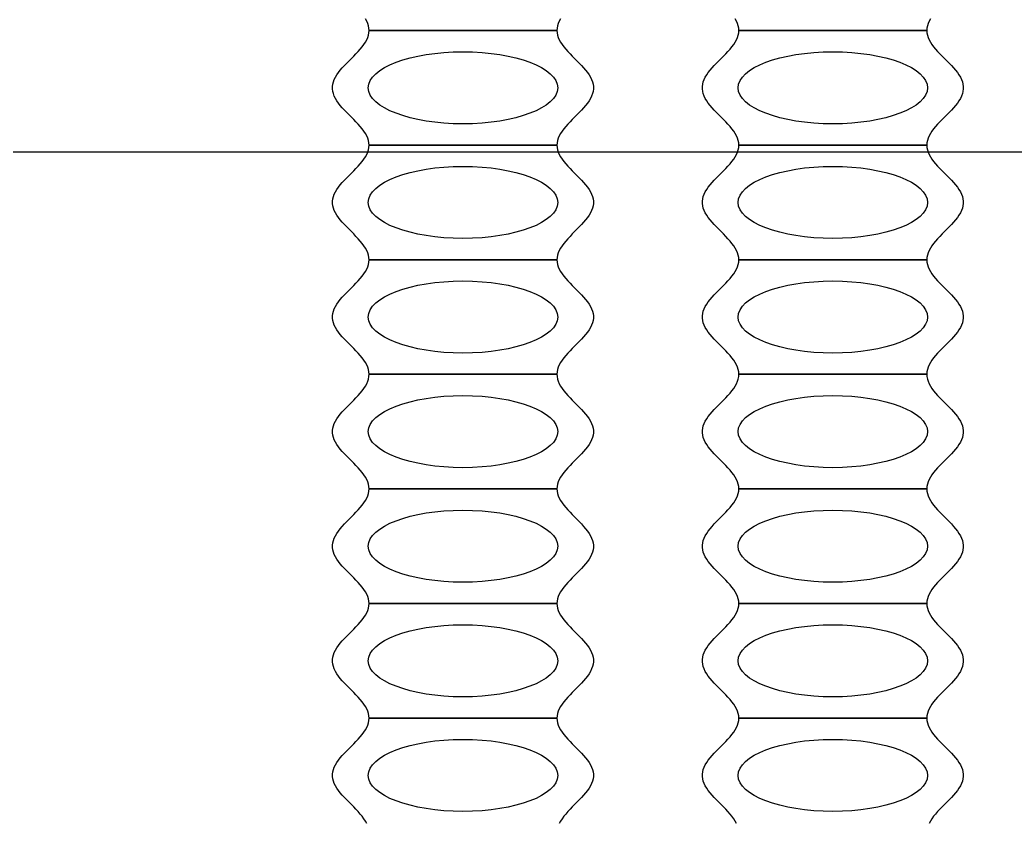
# Model space of a CAD drawing. Extents: x -130 to 140, y -1310 to 20.
# Drawn here: x -3.956 to 0.887, y -49.76 to -45.857 of the extents above; entities that cross this region are included whole.
import ezdxf

# ---------------------------------------------------------------- set-up
doc = ezdxf.new("R2010")
doc.units = 0

msp = doc.modelspace()

# ---------------------------------------------------------------- linework, layer by layer
at = {"layer": 'M1_Neg'}
for points in [[(-1.3251, -45.8515), (-1.3313, -45.8629), (-1.3362, -45.8743), (-1.3398, -45.8856), (-1.342, -45.897), (-1.3427, -45.9084), (-2.2573, -45.9084), (-2.258, -45.897), (-2.2602, -45.8856), (-2.2638, -45.8743), (-2.2687, -45.8629), (-2.2749, -45.8515)], [(0.4749, -45.8515), (0.4687, -45.8629), (0.4638, -45.8743), (0.4602, -45.8856), (0.458, -45.897), (0.4573, -45.9084), (-0.4573, -45.9084), (-0.458, -45.897), (-0.4602, -45.8856), (-0.4638, -45.8743), (-0.4687, -45.8629), (-0.4749, -45.8515)], [(-2.2687, -49.7661), (-2.2749, -49.7547), (-2.2823, -49.7433), (-2.2907, -49.7319), (-2.3001, -49.7206), (-2.3102, -49.7092), (-2.3209, -49.6978), (-2.332, -49.6864), (-2.3433, -49.675), (-2.3547, -49.6637), (-2.366, -49.6523), (-2.3769, -49.6409), (-2.3873, -49.6295), (-2.397, -49.6181), (-2.406, -49.6068), (-2.4139, -49.5954), (-2.4207, -49.584), (-2.4263, -49.5726), (-2.4306, -49.5612), (-2.4334, -49.5499), (-2.4349, -49.5385), (-2.4349, -49.5271), (-2.4334, -49.5157), (-2.4306, -49.5044), (-2.4263, -49.493), (-2.4207, -49.4816), (-2.4139, -49.4702), (-2.406, -49.4588), (-2.397, -49.4475), (-2.3873, -49.4361), (-2.3769, -49.4247), (-2.366, -49.4133), (-2.3547, -49.4019), (-2.3433, -49.3906), (-2.332, -49.3792), (-2.3209, -49.3678), (-2.3102, -49.3564), (-2.3001, -49.345), (-2.2907, -49.3337), (-2.2823, -49.3223), (-2.2749, -49.3109), (-2.2687, -49.2995), (-2.2638, -49.2881), (-2.2602, -49.2768), (-2.258, -49.2654), (-2.2573, -49.254), (-1.3427, -49.254), (-1.342, -49.2654), (-1.3398, -49.2768), (-1.3362, -49.2881), (-1.3313, -49.2995), (-1.3251, -49.3109), (-1.3177, -49.3223), (-1.3093, -49.3337), (-1.2999, -49.345), (-1.2898, -49.3564), (-1.2791, -49.3678), (-1.268, -49.3792), (-1.2567, -49.3906), (-1.2453, -49.4019), (-1.234, -49.4133), (-1.2231, -49.4247), (-1.2127, -49.4361), (-1.203, -49.4475), (-1.194, -49.4588), (-1.1861, -49.4702), (-1.1793, -49.4816), (-1.1737, -49.493), (-1.1694, -49.5044), (-1.1666, -49.5157), (-1.1651, -49.5271), (-1.1651, -49.5385), (-1.1666, -49.5499), (-1.1694, -49.5612), (-1.1737, -49.5726), (-1.1793, -49.584), (-1.1861, -49.5954), (-1.194, -49.6068), (-1.203, -49.6181), (-1.2127, -49.6295), (-1.2231, -49.6409), (-1.234, -49.6523), (-1.2453, -49.6637), (-1.2567, -49.675), (-1.268, -49.6864), (-1.2791, -49.6978), (-1.2898, -49.7092), (-1.2999, -49.7206), (-1.3093, -49.7319), (-1.3177, -49.7433), (-1.3251, -49.7547), (-1.3313, -49.7661)], [(-0.4687, -49.7661), (-0.4749, -49.7547), (-0.4823, -49.7433), (-0.4907, -49.7319), (-0.5001, -49.7206), (-0.5102, -49.7092), (-0.5209, -49.6978), (-0.532, -49.6864), (-0.5433, -49.675), (-0.5547, -49.6637), (-0.566, -49.6523), (-0.5769, -49.6409), (-0.5873, -49.6295), (-0.597, -49.6181), (-0.606, -49.6068), (-0.6139, -49.5954), (-0.6207, -49.584), (-0.6263, -49.5726), (-0.6306, -49.5612), (-0.6334, -49.5499), (-0.6349, -49.5385), (-0.6349, -49.5271), (-0.6334, -49.5157), (-0.6306, -49.5044), (-0.6263, -49.493), (-0.6207, -49.4816), (-0.6139, -49.4702), (-0.606, -49.4588), (-0.597, -49.4475), (-0.5873, -49.4361), (-0.5769, -49.4247), (-0.566, -49.4133), (-0.5547, -49.4019), (-0.5433, -49.3906), (-0.532, -49.3792), (-0.5209, -49.3678), (-0.5102, -49.3564), (-0.5001, -49.345), (-0.4907, -49.3337), (-0.4823, -49.3223), (-0.4749, -49.3109), (-0.4687, -49.2995), (-0.4638, -49.2881), (-0.4602, -49.2768), (-0.458, -49.2654), (-0.4573, -49.254), (0.4573, -49.254), (0.458, -49.2654), (0.4602, -49.2768), (0.4638, -49.2881), (0.4687, -49.2995), (0.4749, -49.3109), (0.4823, -49.3223), (0.4907, -49.3337), (0.5001, -49.345), (0.5102, -49.3564), (0.5209, -49.3678), (0.532, -49.3792), (0.5433, -49.3906), (0.5547, -49.4019), (0.566, -49.4133), (0.5769, -49.4247), (0.5873, -49.4361), (0.597, -49.4475), (0.606, -49.4588), (0.6139, -49.4702), (0.6207, -49.4816), (0.6263, -49.493), (0.6306, -49.5044), (0.6334, -49.5157), (0.6349, -49.5271), (0.6349, -49.5385), (0.6334, -49.5499), (0.6306, -49.5612), (0.6263, -49.5726), (0.6207, -49.584), (0.6139, -49.5954), (0.606, -49.6068), (0.597, -49.6181), (0.5873, -49.6295), (0.5769, -49.6409), (0.566, -49.6523), (0.5547, -49.6637), (0.5433, -49.675), (0.532, -49.6864), (0.5209, -49.6978), (0.5102, -49.7092), (0.5001, -49.7206), (0.4907, -49.7319), (0.4823, -49.7433), (0.4749, -49.7547), (0.4687, -49.7661)]]:
    msp.add_lwpolyline(points, dxfattribs=at)
for points in [[(-2.2573, -46.466), (-2.258, -46.4546), (-2.2602, -46.4432), (-2.2638, -46.4319), (-2.2687, -46.4205), (-2.2749, -46.4091), (-2.2823, -46.3977), (-2.2907, -46.3863), (-2.3001, -46.375), (-2.3102, -46.3636), (-2.3209, -46.3522), (-2.332, -46.3408), (-2.3433, -46.3294), (-2.3547, -46.3181), (-2.366, -46.3067), (-2.3769, -46.2953), (-2.3873, -46.2839), (-2.397, -46.2725), (-2.406, -46.2612), (-2.4139, -46.2498), (-2.4207, -46.2384), (-2.4263, -46.227), (-2.4306, -46.2156), (-2.4334, -46.2043), (-2.4349, -46.1929), (-2.4349, -46.1815), (-2.4334, -46.1701), (-2.4306, -46.1588), (-2.4263, -46.1474), (-2.4207, -46.136), (-2.4139, -46.1246), (-2.406, -46.1132), (-2.397, -46.1019), (-2.3873, -46.0905), (-2.3769, -46.0791), (-2.366, -46.0677), (-2.3547, -46.0563), (-2.3433, -46.045), (-2.332, -46.0336), (-2.3209, -46.0222), (-2.3102, -46.0108), (-2.3001, -45.9994), (-2.2907, -45.9881), (-2.2823, -45.9767), (-2.2749, -45.9653), (-2.2687, -45.9539), (-2.2638, -45.9425), (-2.2602, -45.9312), (-2.258, -45.9198), (-2.2573, -45.9084), (-1.3427, -45.9084), (-1.342, -45.9198), (-1.3398, -45.9312), (-1.3362, -45.9425), (-1.3313, -45.9539), (-1.3251, -45.9653), (-1.3177, -45.9767), (-1.3093, -45.9881), (-1.2999, -45.9994), (-1.2898, -46.0108), (-1.2791, -46.0222), (-1.268, -46.0336), (-1.2567, -46.045), (-1.2453, -46.0563), (-1.234, -46.0677), (-1.2231, -46.0791), (-1.2127, -46.0905), (-1.203, -46.1019), (-1.194, -46.1132), (-1.1861, -46.1246), (-1.1793, -46.136), (-1.1737, -46.1474), (-1.1694, -46.1588), (-1.1666, -46.1701), (-1.1651, -46.1815), (-1.1651, -46.1929), (-1.1666, -46.2043), (-1.1694, -46.2156), (-1.1737, -46.227), (-1.1793, -46.2384), (-1.1861, -46.2498), (-1.194, -46.2612), (-1.203, -46.2725), (-1.2127, -46.2839), (-1.2231, -46.2953), (-1.234, -46.3067), (-1.2453, -46.3181), (-1.2567, -46.3294), (-1.268, -46.3408), (-1.2791, -46.3522), (-1.2898, -46.3636), (-1.2999, -46.375), (-1.3093, -46.3863), (-1.3177, -46.3977), (-1.3251, -46.4091), (-1.3313, -46.4205), (-1.3362, -46.4319), (-1.3398, -46.4432), (-1.342, -46.4546), (-1.3427, -46.466)], [(-0.4573, -46.466), (-0.458, -46.4546), (-0.4602, -46.4432), (-0.4638, -46.4319), (-0.4687, -46.4205), (-0.4749, -46.4091), (-0.4823, -46.3977), (-0.4907, -46.3863), (-0.5001, -46.375), (-0.5102, -46.3636), (-0.5209, -46.3522), (-0.532, -46.3408), (-0.5433, -46.3294), (-0.5547, -46.3181), (-0.566, -46.3067), (-0.5769, -46.2953), (-0.5873, -46.2839), (-0.597, -46.2725), (-0.606, -46.2612), (-0.6139, -46.2498), (-0.6207, -46.2384), (-0.6263, -46.227), (-0.6306, -46.2156), (-0.6334, -46.2043), (-0.6349, -46.1929), (-0.6349, -46.1815), (-0.6334, -46.1701), (-0.6306, -46.1588), (-0.6263, -46.1474), (-0.6207, -46.136), (-0.6139, -46.1246), (-0.606, -46.1132), (-0.597, -46.1019), (-0.5873, -46.0905), (-0.5769, -46.0791), (-0.566, -46.0677), (-0.5547, -46.0563), (-0.5433, -46.045), (-0.532, -46.0336), (-0.5209, -46.0222), (-0.5102, -46.0108), (-0.5001, -45.9994), (-0.4907, -45.9881), (-0.4823, -45.9767), (-0.4749, -45.9653), (-0.4687, -45.9539), (-0.4638, -45.9425), (-0.4602, -45.9312), (-0.458, -45.9198), (-0.4573, -45.9084), (0.4573, -45.9084), (0.458, -45.9198), (0.4602, -45.9312), (0.4638, -45.9425), (0.4687, -45.9539), (0.4749, -45.9653), (0.4823, -45.9767), (0.4907, -45.9881), (0.5001, -45.9994), (0.5102, -46.0108), (0.5209, -46.0222), (0.532, -46.0336), (0.5433, -46.045), (0.5547, -46.0563), (0.566, -46.0677), (0.5769, -46.0791), (0.5873, -46.0905), (0.597, -46.1019), (0.606, -46.1132), (0.6139, -46.1246), (0.6207, -46.136), (0.6263, -46.1474), (0.6306, -46.1588), (0.6334, -46.1701), (0.6349, -46.1815), (0.6349, -46.1929), (0.6334, -46.2043), (0.6306, -46.2156), (0.6263, -46.227), (0.6207, -46.2384), (0.6139, -46.2498), (0.606, -46.2612), (0.597, -46.2725), (0.5873, -46.2839), (0.5769, -46.2953), (0.566, -46.3067), (0.5547, -46.3181), (0.5433, -46.3294), (0.532, -46.3408), (0.5209, -46.3522), (0.5102, -46.3636), (0.5001, -46.375), (0.4907, -46.3863), (0.4823, -46.3977), (0.4749, -46.4091), (0.4687, -46.4205), (0.4638, -46.4319), (0.4602, -46.4432), (0.458, -46.4546), (0.4573, -46.466)], [(-2.2573, -47.0236), (-2.258, -47.0122), (-2.2602, -47.0008), (-2.2638, -46.9895), (-2.2687, -46.9781), (-2.2749, -46.9667), (-2.2823, -46.9553), (-2.2907, -46.9439), (-2.3001, -46.9326), (-2.3102, -46.9212), (-2.3209, -46.9098), (-2.332, -46.8984), (-2.3433, -46.887), (-2.3547, -46.8757), (-2.366, -46.8643), (-2.3769, -46.8529), (-2.3873, -46.8415), (-2.397, -46.8301), (-2.406, -46.8188), (-2.4139, -46.8074), (-2.4207, -46.796), (-2.4263, -46.7846), (-2.4306, -46.7732), (-2.4334, -46.7619), (-2.4349, -46.7505), (-2.4349, -46.7391), (-2.4334, -46.7277), (-2.4306, -46.7164), (-2.4263, -46.705), (-2.4207, -46.6936), (-2.4139, -46.6822), (-2.406, -46.6708), (-2.397, -46.6595), (-2.3873, -46.6481), (-2.3769, -46.6367), (-2.366, -46.6253), (-2.3547, -46.6139), (-2.3433, -46.6026), (-2.332, -46.5912), (-2.3209, -46.5798), (-2.3102, -46.5684), (-2.3001, -46.557), (-2.2907, -46.5457), (-2.2823, -46.5343), (-2.2749, -46.5229), (-2.2687, -46.5115), (-2.2638, -46.5001), (-2.2602, -46.4888), (-2.258, -46.4774), (-2.2573, -46.466), (-1.3427, -46.466), (-1.342, -46.4774), (-1.3398, -46.4888), (-1.3362, -46.5001), (-1.3313, -46.5115), (-1.3251, -46.5229), (-1.3177, -46.5343), (-1.3093, -46.5457), (-1.2999, -46.557), (-1.2898, -46.5684), (-1.2791, -46.5798), (-1.268, -46.5912), (-1.2567, -46.6026), (-1.2453, -46.6139), (-1.234, -46.6253), (-1.2231, -46.6367), (-1.2127, -46.6481), (-1.203, -46.6595), (-1.194, -46.6708), (-1.1861, -46.6822), (-1.1793, -46.6936), (-1.1737, -46.705), (-1.1694, -46.7164), (-1.1666, -46.7277), (-1.1651, -46.7391), (-1.1651, -46.7505), (-1.1666, -46.7619), (-1.1694, -46.7732), (-1.1737, -46.7846), (-1.1793, -46.796), (-1.1861, -46.8074), (-1.194, -46.8188), (-1.203, -46.8301), (-1.2127, -46.8415), (-1.2231, -46.8529), (-1.234, -46.8643), (-1.2453, -46.8757), (-1.2567, -46.887), (-1.268, -46.8984), (-1.2791, -46.9098), (-1.2898, -46.9212), (-1.2999, -46.9326), (-1.3093, -46.9439), (-1.3177, -46.9553), (-1.3251, -46.9667), (-1.3313, -46.9781), (-1.3362, -46.9895), (-1.3398, -47.0008), (-1.342, -47.0122), (-1.3427, -47.0236)], [(-0.4573, -47.0236), (-0.458, -47.0122), (-0.4602, -47.0008), (-0.4638, -46.9895), (-0.4687, -46.9781), (-0.4749, -46.9667), (-0.4823, -46.9553), (-0.4907, -46.9439), (-0.5001, -46.9326), (-0.5102, -46.9212), (-0.5209, -46.9098), (-0.532, -46.8984), (-0.5433, -46.887), (-0.5547, -46.8757), (-0.566, -46.8643), (-0.5769, -46.8529), (-0.5873, -46.8415), (-0.597, -46.8301), (-0.606, -46.8188), (-0.6139, -46.8074), (-0.6207, -46.796), (-0.6263, -46.7846), (-0.6306, -46.7732), (-0.6334, -46.7619), (-0.6349, -46.7505), (-0.6349, -46.7391), (-0.6334, -46.7277), (-0.6306, -46.7164), (-0.6263, -46.705), (-0.6207, -46.6936), (-0.6139, -46.6822), (-0.606, -46.6708), (-0.597, -46.6595), (-0.5873, -46.6481), (-0.5769, -46.6367), (-0.566, -46.6253), (-0.5547, -46.6139), (-0.5433, -46.6026), (-0.532, -46.5912), (-0.5209, -46.5798), (-0.5102, -46.5684), (-0.5001, -46.557), (-0.4907, -46.5457), (-0.4823, -46.5343), (-0.4749, -46.5229), (-0.4687, -46.5115), (-0.4638, -46.5001), (-0.4602, -46.4888), (-0.458, -46.4774), (-0.4573, -46.466), (0.4573, -46.466), (0.458, -46.4774), (0.4602, -46.4888), (0.4638, -46.5001), (0.4687, -46.5115), (0.4749, -46.5229), (0.4823, -46.5343), (0.4907, -46.5457), (0.5001, -46.557), (0.5102, -46.5684), (0.5209, -46.5798), (0.532, -46.5912), (0.5433, -46.6026), (0.5547, -46.6139), (0.566, -46.6253), (0.5769, -46.6367), (0.5873, -46.6481), (0.597, -46.6595), (0.606, -46.6708), (0.6139, -46.6822), (0.6207, -46.6936), (0.6263, -46.705), (0.6306, -46.7164), (0.6334, -46.7277), (0.6349, -46.7391), (0.6349, -46.7505), (0.6334, -46.7619), (0.6306, -46.7732), (0.6263, -46.7846), (0.6207, -46.796), (0.6139, -46.8074), (0.606, -46.8188), (0.597, -46.8301), (0.5873, -46.8415), (0.5769, -46.8529), (0.566, -46.8643), (0.5547, -46.8757), (0.5433, -46.887), (0.532, -46.8984), (0.5209, -46.9098), (0.5102, -46.9212), (0.5001, -46.9326), (0.4907, -46.9439), (0.4823, -46.9553), (0.4749, -46.9667), (0.4687, -46.9781), (0.4638, -46.9895), (0.4602, -47.0008), (0.458, -47.0122), (0.4573, -47.0236)], [(-2.2573, -47.5812), (-2.258, -47.5698), (-2.2602, -47.5584), (-2.2638, -47.5471), (-2.2687, -47.5357), (-2.2749, -47.5243), (-2.2823, -47.5129), (-2.2907, -47.5015), (-2.3001, -47.4902), (-2.3102, -47.4788), (-2.3209, -47.4674), (-2.332, -47.456), (-2.3433, -47.4446), (-2.3547, -47.4333), (-2.366, -47.4219), (-2.3769, -47.4105), (-2.3873, -47.3991), (-2.397, -47.3877), (-2.406, -47.3764), (-2.4139, -47.365), (-2.4207, -47.3536), (-2.4263, -47.3422), (-2.4306, -47.3308), (-2.4334, -47.3195), (-2.4349, -47.3081), (-2.4349, -47.2967), (-2.4334, -47.2853), (-2.4306, -47.274), (-2.4263, -47.2626), (-2.4207, -47.2512), (-2.4139, -47.2398), (-2.406, -47.2284), (-2.397, -47.2171), (-2.3873, -47.2057), (-2.3769, -47.1943), (-2.366, -47.1829), (-2.3547, -47.1715), (-2.3433, -47.1602), (-2.332, -47.1488), (-2.3209, -47.1374), (-2.3102, -47.126), (-2.3001, -47.1146), (-2.2907, -47.1033), (-2.2823, -47.0919), (-2.2749, -47.0805), (-2.2687, -47.0691), (-2.2638, -47.0577), (-2.2602, -47.0464), (-2.258, -47.035), (-2.2573, -47.0236), (-1.3427, -47.0236), (-1.342, -47.035), (-1.3398, -47.0464), (-1.3362, -47.0577), (-1.3313, -47.0691), (-1.3251, -47.0805), (-1.3177, -47.0919), (-1.3093, -47.1033), (-1.2999, -47.1146), (-1.2898, -47.126), (-1.2791, -47.1374), (-1.268, -47.1488), (-1.2567, -47.1602), (-1.2453, -47.1715), (-1.234, -47.1829), (-1.2231, -47.1943), (-1.2127, -47.2057), (-1.203, -47.2171), (-1.194, -47.2284), (-1.1861, -47.2398), (-1.1793, -47.2512), (-1.1737, -47.2626), (-1.1694, -47.274), (-1.1666, -47.2853), (-1.1651, -47.2967), (-1.1651, -47.3081), (-1.1666, -47.3195), (-1.1694, -47.3308), (-1.1737, -47.3422), (-1.1793, -47.3536), (-1.1861, -47.365), (-1.194, -47.3764), (-1.203, -47.3877), (-1.2127, -47.3991), (-1.2231, -47.4105), (-1.234, -47.4219), (-1.2453, -47.4333), (-1.2567, -47.4446), (-1.268, -47.456), (-1.2791, -47.4674), (-1.2898, -47.4788), (-1.2999, -47.4902), (-1.3093, -47.5015), (-1.3177, -47.5129), (-1.3251, -47.5243), (-1.3313, -47.5357), (-1.3362, -47.5471), (-1.3398, -47.5584), (-1.342, -47.5698), (-1.3427, -47.5812)], [(-0.4573, -47.5812), (-0.458, -47.5698), (-0.4602, -47.5584), (-0.4638, -47.5471), (-0.4687, -47.5357), (-0.4749, -47.5243), (-0.4823, -47.5129), (-0.4907, -47.5015), (-0.5001, -47.4902), (-0.5102, -47.4788), (-0.5209, -47.4674), (-0.532, -47.456), (-0.5433, -47.4446), (-0.5547, -47.4333), (-0.566, -47.4219), (-0.5769, -47.4105), (-0.5873, -47.3991), (-0.597, -47.3877), (-0.606, -47.3764), (-0.6139, -47.365), (-0.6207, -47.3536), (-0.6263, -47.3422), (-0.6306, -47.3308), (-0.6334, -47.3195), (-0.6349, -47.3081), (-0.6349, -47.2967), (-0.6334, -47.2853), (-0.6306, -47.274), (-0.6263, -47.2626), (-0.6207, -47.2512), (-0.6139, -47.2398), (-0.606, -47.2284), (-0.597, -47.2171), (-0.5873, -47.2057), (-0.5769, -47.1943), (-0.566, -47.1829), (-0.5547, -47.1715), (-0.5433, -47.1602), (-0.532, -47.1488), (-0.5209, -47.1374), (-0.5102, -47.126), (-0.5001, -47.1146), (-0.4907, -47.1033), (-0.4823, -47.0919), (-0.4749, -47.0805), (-0.4687, -47.0691), (-0.4638, -47.0577), (-0.4602, -47.0464), (-0.458, -47.035), (-0.4573, -47.0236), (0.4573, -47.0236), (0.458, -47.035), (0.4602, -47.0464), (0.4638, -47.0577), (0.4687, -47.0691), (0.4749, -47.0805), (0.4823, -47.0919), (0.4907, -47.1033), (0.5001, -47.1146), (0.5102, -47.126), (0.5209, -47.1374), (0.532, -47.1488), (0.5433, -47.1602), (0.5547, -47.1715), (0.566, -47.1829), (0.5769, -47.1943), (0.5873, -47.2057), (0.597, -47.2171), (0.606, -47.2284), (0.6139, -47.2398), (0.6207, -47.2512), (0.6263, -47.2626), (0.6306, -47.274), (0.6334, -47.2853), (0.6349, -47.2967), (0.6349, -47.3081), (0.6334, -47.3195), (0.6306, -47.3308), (0.6263, -47.3422), (0.6207, -47.3536), (0.6139, -47.365), (0.606, -47.3764), (0.597, -47.3877), (0.5873, -47.3991), (0.5769, -47.4105), (0.566, -47.4219), (0.5547, -47.4333), (0.5433, -47.4446), (0.532, -47.456), (0.5209, -47.4674), (0.5102, -47.4788), (0.5001, -47.4902), (0.4907, -47.5015), (0.4823, -47.5129), (0.4749, -47.5243), (0.4687, -47.5357), (0.4638, -47.5471), (0.4602, -47.5584), (0.458, -47.5698), (0.4573, -47.5812)], [(-2.2573, -48.1388), (-2.258, -48.1274), (-2.2602, -48.116), (-2.2638, -48.1047), (-2.2687, -48.0933), (-2.2749, -48.0819), (-2.2823, -48.0705), (-2.2907, -48.0591), (-2.3001, -48.0478), (-2.3102, -48.0364), (-2.3209, -48.025), (-2.332, -48.0136), (-2.3433, -48.0022), (-2.3547, -47.9909), (-2.366, -47.9795), (-2.3769, -47.9681), (-2.3873, -47.9567), (-2.397, -47.9453), (-2.406, -47.934), (-2.4139, -47.9226), (-2.4207, -47.9112), (-2.4263, -47.8998), (-2.4306, -47.8884), (-2.4334, -47.8771), (-2.4349, -47.8657), (-2.4349, -47.8543), (-2.4334, -47.8429), (-2.4306, -47.8316), (-2.4263, -47.8202), (-2.4207, -47.8088), (-2.4139, -47.7974), (-2.406, -47.786), (-2.397, -47.7747), (-2.3873, -47.7633), (-2.3769, -47.7519), (-2.366, -47.7405), (-2.3547, -47.7291), (-2.3433, -47.7178), (-2.332, -47.7064), (-2.3209, -47.695), (-2.3102, -47.6836), (-2.3001, -47.6722), (-2.2907, -47.6609), (-2.2823, -47.6495), (-2.2749, -47.6381), (-2.2687, -47.6267), (-2.2638, -47.6153), (-2.2602, -47.604), (-2.258, -47.5926), (-2.2573, -47.5812), (-1.3427, -47.5812), (-1.342, -47.5926), (-1.3398, -47.604), (-1.3362, -47.6153), (-1.3313, -47.6267), (-1.3251, -47.6381), (-1.3177, -47.6495), (-1.3093, -47.6609), (-1.2999, -47.6722), (-1.2898, -47.6836), (-1.2791, -47.695), (-1.268, -47.7064), (-1.2567, -47.7178), (-1.2453, -47.7291), (-1.234, -47.7405), (-1.2231, -47.7519), (-1.2127, -47.7633), (-1.203, -47.7747), (-1.194, -47.786), (-1.1861, -47.7974), (-1.1793, -47.8088), (-1.1737, -47.8202), (-1.1694, -47.8316), (-1.1666, -47.8429), (-1.1651, -47.8543), (-1.1651, -47.8657), (-1.1666, -47.8771), (-1.1694, -47.8884), (-1.1737, -47.8998), (-1.1793, -47.9112), (-1.1861, -47.9226), (-1.194, -47.934), (-1.203, -47.9453), (-1.2127, -47.9567), (-1.2231, -47.9681), (-1.234, -47.9795), (-1.2453, -47.9909), (-1.2567, -48.0022), (-1.268, -48.0136), (-1.2791, -48.025), (-1.2898, -48.0364), (-1.2999, -48.0478), (-1.3093, -48.0591), (-1.3177, -48.0705), (-1.3251, -48.0819), (-1.3313, -48.0933), (-1.3362, -48.1047), (-1.3398, -48.116), (-1.342, -48.1274), (-1.3427, -48.1388)], [(-0.4573, -48.1388), (-0.458, -48.1274), (-0.4602, -48.116), (-0.4638, -48.1047), (-0.4687, -48.0933), (-0.4749, -48.0819), (-0.4823, -48.0705), (-0.4907, -48.0591), (-0.5001, -48.0478), (-0.5102, -48.0364), (-0.5209, -48.025), (-0.532, -48.0136), (-0.5433, -48.0022), (-0.5547, -47.9909), (-0.566, -47.9795), (-0.5769, -47.9681), (-0.5873, -47.9567), (-0.597, -47.9453), (-0.606, -47.934), (-0.6139, -47.9226), (-0.6207, -47.9112), (-0.6263, -47.8998), (-0.6306, -47.8884), (-0.6334, -47.8771), (-0.6349, -47.8657), (-0.6349, -47.8543), (-0.6334, -47.8429), (-0.6306, -47.8316), (-0.6263, -47.8202), (-0.6207, -47.8088), (-0.6139, -47.7974), (-0.606, -47.786), (-0.597, -47.7747), (-0.5873, -47.7633), (-0.5769, -47.7519), (-0.566, -47.7405), (-0.5547, -47.7291), (-0.5433, -47.7178), (-0.532, -47.7064), (-0.5209, -47.695), (-0.5102, -47.6836), (-0.5001, -47.6722), (-0.4907, -47.6609), (-0.4823, -47.6495), (-0.4749, -47.6381), (-0.4687, -47.6267), (-0.4638, -47.6153), (-0.4602, -47.604), (-0.458, -47.5926), (-0.4573, -47.5812), (0.4573, -47.5812), (0.458, -47.5926), (0.4602, -47.604), (0.4638, -47.6153), (0.4687, -47.6267), (0.4749, -47.6381), (0.4823, -47.6495), (0.4907, -47.6609), (0.5001, -47.6722), (0.5102, -47.6836), (0.5209, -47.695), (0.532, -47.7064), (0.5433, -47.7178), (0.5547, -47.7291), (0.566, -47.7405), (0.5769, -47.7519), (0.5873, -47.7633), (0.597, -47.7747), (0.606, -47.786), (0.6139, -47.7974), (0.6207, -47.8088), (0.6263, -47.8202), (0.6306, -47.8316), (0.6334, -47.8429), (0.6349, -47.8543), (0.6349, -47.8657), (0.6334, -47.8771), (0.6306, -47.8884), (0.6263, -47.8998), (0.6207, -47.9112), (0.6139, -47.9226), (0.606, -47.934), (0.597, -47.9453), (0.5873, -47.9567), (0.5769, -47.9681), (0.566, -47.9795), (0.5547, -47.9909), (0.5433, -48.0022), (0.532, -48.0136), (0.5209, -48.025), (0.5102, -48.0364), (0.5001, -48.0478), (0.4907, -48.0591), (0.4823, -48.0705), (0.4749, -48.0819), (0.4687, -48.0933), (0.4638, -48.1047), (0.4602, -48.116), (0.458, -48.1274), (0.4573, -48.1388)], [(-2.2573, -48.6964), (-2.258, -48.685), (-2.2602, -48.6736), (-2.2638, -48.6623), (-2.2687, -48.6509), (-2.2749, -48.6395), (-2.2823, -48.6281), (-2.2907, -48.6167), (-2.3001, -48.6054), (-2.3102, -48.594), (-2.3209, -48.5826), (-2.332, -48.5712), (-2.3433, -48.5598), (-2.3547, -48.5485), (-2.366, -48.5371), (-2.3769, -48.5257), (-2.3873, -48.5143), (-2.397, -48.5029), (-2.406, -48.4916), (-2.4139, -48.4802), (-2.4207, -48.4688), (-2.4263, -48.4574), (-2.4306, -48.446), (-2.4334, -48.4347), (-2.4349, -48.4233), (-2.4349, -48.4119), (-2.4334, -48.4005), (-2.4306, -48.3892), (-2.4263, -48.3778), (-2.4207, -48.3664), (-2.4139, -48.355), (-2.406, -48.3436), (-2.397, -48.3323), (-2.3873, -48.3209), (-2.3769, -48.3095), (-2.366, -48.2981), (-2.3547, -48.2867), (-2.3433, -48.2754), (-2.332, -48.264), (-2.3209, -48.2526), (-2.3102, -48.2412), (-2.3001, -48.2298), (-2.2907, -48.2185), (-2.2823, -48.2071), (-2.2749, -48.1957), (-2.2687, -48.1843), (-2.2638, -48.1729), (-2.2602, -48.1616), (-2.258, -48.1502), (-2.2573, -48.1388), (-1.3427, -48.1388), (-1.342, -48.1502), (-1.3398, -48.1616), (-1.3362, -48.1729), (-1.3313, -48.1843), (-1.3251, -48.1957), (-1.3177, -48.2071), (-1.3093, -48.2185), (-1.2999, -48.2298), (-1.2898, -48.2412), (-1.2791, -48.2526), (-1.268, -48.264), (-1.2567, -48.2754), (-1.2453, -48.2867), (-1.234, -48.2981), (-1.2231, -48.3095), (-1.2127, -48.3209), (-1.203, -48.3323), (-1.194, -48.3436), (-1.1861, -48.355), (-1.1793, -48.3664), (-1.1737, -48.3778), (-1.1694, -48.3892), (-1.1666, -48.4005), (-1.1651, -48.4119), (-1.1651, -48.4233), (-1.1666, -48.4347), (-1.1694, -48.446), (-1.1737, -48.4574), (-1.1793, -48.4688), (-1.1861, -48.4802), (-1.194, -48.4916), (-1.203, -48.5029), (-1.2127, -48.5143), (-1.2231, -48.5257), (-1.234, -48.5371), (-1.2453, -48.5485), (-1.2567, -48.5598), (-1.268, -48.5712), (-1.2791, -48.5826), (-1.2898, -48.594), (-1.2999, -48.6054), (-1.3093, -48.6167), (-1.3177, -48.6281), (-1.3251, -48.6395), (-1.3313, -48.6509), (-1.3362, -48.6623), (-1.3398, -48.6736), (-1.342, -48.685), (-1.3427, -48.6964)], [(-0.4573, -48.6964), (-0.458, -48.685), (-0.4602, -48.6736), (-0.4638, -48.6623), (-0.4687, -48.6509), (-0.4749, -48.6395), (-0.4823, -48.6281), (-0.4907, -48.6167), (-0.5001, -48.6054), (-0.5102, -48.594), (-0.5209, -48.5826), (-0.532, -48.5712), (-0.5433, -48.5598), (-0.5547, -48.5485), (-0.566, -48.5371), (-0.5769, -48.5257), (-0.5873, -48.5143), (-0.597, -48.5029), (-0.606, -48.4916), (-0.6139, -48.4802), (-0.6207, -48.4688), (-0.6263, -48.4574), (-0.6306, -48.446), (-0.6334, -48.4347), (-0.6349, -48.4233), (-0.6349, -48.4119), (-0.6334, -48.4005), (-0.6306, -48.3892), (-0.6263, -48.3778), (-0.6207, -48.3664), (-0.6139, -48.355), (-0.606, -48.3436), (-0.597, -48.3323), (-0.5873, -48.3209), (-0.5769, -48.3095), (-0.566, -48.2981), (-0.5547, -48.2867), (-0.5433, -48.2754), (-0.532, -48.264), (-0.5209, -48.2526), (-0.5102, -48.2412), (-0.5001, -48.2298), (-0.4907, -48.2185), (-0.4823, -48.2071), (-0.4749, -48.1957), (-0.4687, -48.1843), (-0.4638, -48.1729), (-0.4602, -48.1616), (-0.458, -48.1502), (-0.4573, -48.1388), (0.4573, -48.1388), (0.458, -48.1502), (0.4602, -48.1616), (0.4638, -48.1729), (0.4687, -48.1843), (0.4749, -48.1957), (0.4823, -48.2071), (0.4907, -48.2185), (0.5001, -48.2298), (0.5102, -48.2412), (0.5209, -48.2526), (0.532, -48.264), (0.5433, -48.2754), (0.5547, -48.2867), (0.566, -48.2981), (0.5769, -48.3095), (0.5873, -48.3209), (0.597, -48.3323), (0.606, -48.3436), (0.6139, -48.355), (0.6207, -48.3664), (0.6263, -48.3778), (0.6306, -48.3892), (0.6334, -48.4005), (0.6349, -48.4119), (0.6349, -48.4233), (0.6334, -48.4347), (0.6306, -48.446), (0.6263, -48.4574), (0.6207, -48.4688), (0.6139, -48.4802), (0.606, -48.4916), (0.597, -48.5029), (0.5873, -48.5143), (0.5769, -48.5257), (0.566, -48.5371), (0.5547, -48.5485), (0.5433, -48.5598), (0.532, -48.5712), (0.5209, -48.5826), (0.5102, -48.594), (0.5001, -48.6054), (0.4907, -48.6167), (0.4823, -48.6281), (0.4749, -48.6395), (0.4687, -48.6509), (0.4638, -48.6623), (0.4602, -48.6736), (0.458, -48.685), (0.4573, -48.6964)], [(-2.2573, -49.254), (-2.258, -49.2426), (-2.2602, -49.2312), (-2.2638, -49.2199), (-2.2687, -49.2085), (-2.2749, -49.1971), (-2.2823, -49.1857), (-2.2907, -49.1743), (-2.3001, -49.163), (-2.3102, -49.1516), (-2.3209, -49.1402), (-2.332, -49.1288), (-2.3433, -49.1174), (-2.3547, -49.1061), (-2.366, -49.0947), (-2.3769, -49.0833), (-2.3873, -49.0719), (-2.397, -49.0605), (-2.406, -49.0492), (-2.4139, -49.0378), (-2.4207, -49.0264), (-2.4263, -49.015), (-2.4306, -49.0036), (-2.4334, -48.9923), (-2.4349, -48.9809), (-2.4349, -48.9695), (-2.4334, -48.9581), (-2.4306, -48.9468), (-2.4263, -48.9354), (-2.4207, -48.924), (-2.4139, -48.9126), (-2.406, -48.9012), (-2.397, -48.8899), (-2.3873, -48.8785), (-2.3769, -48.8671), (-2.366, -48.8557), (-2.3547, -48.8443), (-2.3433, -48.833), (-2.332, -48.8216), (-2.3209, -48.8102), (-2.3102, -48.7988), (-2.3001, -48.7874), (-2.2907, -48.7761), (-2.2823, -48.7647), (-2.2749, -48.7533), (-2.2687, -48.7419), (-2.2638, -48.7305), (-2.2602, -48.7192), (-2.258, -48.7078), (-2.2573, -48.6964), (-1.3427, -48.6964), (-1.342, -48.7078), (-1.3398, -48.7192), (-1.3362, -48.7305), (-1.3313, -48.7419), (-1.3251, -48.7533), (-1.3177, -48.7647), (-1.3093, -48.7761), (-1.2999, -48.7874), (-1.2898, -48.7988), (-1.2791, -48.8102), (-1.268, -48.8216), (-1.2567, -48.833), (-1.2453, -48.8443), (-1.234, -48.8557), (-1.2231, -48.8671), (-1.2127, -48.8785), (-1.203, -48.8899), (-1.194, -48.9012), (-1.1861, -48.9126), (-1.1793, -48.924), (-1.1737, -48.9354), (-1.1694, -48.9468), (-1.1666, -48.9581), (-1.1651, -48.9695), (-1.1651, -48.9809), (-1.1666, -48.9923), (-1.1694, -49.0036), (-1.1737, -49.015), (-1.1793, -49.0264), (-1.1861, -49.0378), (-1.194, -49.0492), (-1.203, -49.0605), (-1.2127, -49.0719), (-1.2231, -49.0833), (-1.234, -49.0947), (-1.2453, -49.1061), (-1.2567, -49.1174), (-1.268, -49.1288), (-1.2791, -49.1402), (-1.2898, -49.1516), (-1.2999, -49.163), (-1.3093, -49.1743), (-1.3177, -49.1857), (-1.3251, -49.1971), (-1.3313, -49.2085), (-1.3362, -49.2199), (-1.3398, -49.2312), (-1.342, -49.2426), (-1.3427, -49.254)], [(-0.4573, -49.254), (-0.458, -49.2426), (-0.4602, -49.2312), (-0.4638, -49.2199), (-0.4687, -49.2085), (-0.4749, -49.1971), (-0.4823, -49.1857), (-0.4907, -49.1743), (-0.5001, -49.163), (-0.5102, -49.1516), (-0.5209, -49.1402), (-0.532, -49.1288), (-0.5433, -49.1174), (-0.5547, -49.1061), (-0.566, -49.0947), (-0.5769, -49.0833), (-0.5873, -49.0719), (-0.597, -49.0605), (-0.606, -49.0492), (-0.6139, -49.0378), (-0.6207, -49.0264), (-0.6263, -49.015), (-0.6306, -49.0036), (-0.6334, -48.9923), (-0.6349, -48.9809), (-0.6349, -48.9695), (-0.6334, -48.9581), (-0.6306, -48.9468), (-0.6263, -48.9354), (-0.6207, -48.924), (-0.6139, -48.9126), (-0.606, -48.9012), (-0.597, -48.8899), (-0.5873, -48.8785), (-0.5769, -48.8671), (-0.566, -48.8557), (-0.5547, -48.8443), (-0.5433, -48.833), (-0.532, -48.8216), (-0.5209, -48.8102), (-0.5102, -48.7988), (-0.5001, -48.7874), (-0.4907, -48.7761), (-0.4823, -48.7647), (-0.4749, -48.7533), (-0.4687, -48.7419), (-0.4638, -48.7305), (-0.4602, -48.7192), (-0.458, -48.7078), (-0.4573, -48.6964), (0.4573, -48.6964), (0.458, -48.7078), (0.4602, -48.7192), (0.4638, -48.7305), (0.4687, -48.7419), (0.4749, -48.7533), (0.4823, -48.7647), (0.4907, -48.7761), (0.5001, -48.7874), (0.5102, -48.7988), (0.5209, -48.8102), (0.532, -48.8216), (0.5433, -48.833), (0.5547, -48.8443), (0.566, -48.8557), (0.5769, -48.8671), (0.5873, -48.8785), (0.597, -48.8899), (0.606, -48.9012), (0.6139, -48.9126), (0.6207, -48.924), (0.6263, -48.9354), (0.6306, -48.9468), (0.6334, -48.9581), (0.6349, -48.9695), (0.6349, -48.9809), (0.6334, -48.9923), (0.6306, -49.0036), (0.6263, -49.015), (0.6207, -49.0264), (0.6139, -49.0378), (0.606, -49.0492), (0.597, -49.0605), (0.5873, -49.0719), (0.5769, -49.0833), (0.566, -49.0947), (0.5547, -49.1061), (0.5433, -49.1174), (0.532, -49.1288), (0.5209, -49.1402), (0.5102, -49.1516), (0.5001, -49.163), (0.4907, -49.1743), (0.4823, -49.1857), (0.4749, -49.1971), (0.4687, -49.2085), (0.4638, -49.2199), (0.4602, -49.2312), (0.458, -49.2426), (0.4573, -49.254)]]:
    msp.add_lwpolyline(points, close=True, dxfattribs=at)
at = {"layer": 'M1_Pos'}
msp.add_lwpolyline([(-8.8, -52.4996), (8.8, -52.4996), (8.8, -46.4996), (-8.8, -46.4996)], close=True, dxfattribs=at)
at = {"layer": 'M1_Pos_holes'}
for centre in [(-1.8, -46.1872), (0, -46.1872), (-1.8, -46.7448), (0, -46.7448), (-1.8, -47.3024), (0, -47.3024), (-1.8, -47.86), (0, -47.86), (-1.8, -48.4176), (0, -48.4176), (-1.8, -48.9752), (0, -48.9752), (-1.8, -49.5328), (0, -49.5328)]:
    msp.add_ellipse(centre, major_axis=(-0.4609, 0), ratio=0.3807, dxfattribs=at)

doc.saveas('drawing.dxf')
